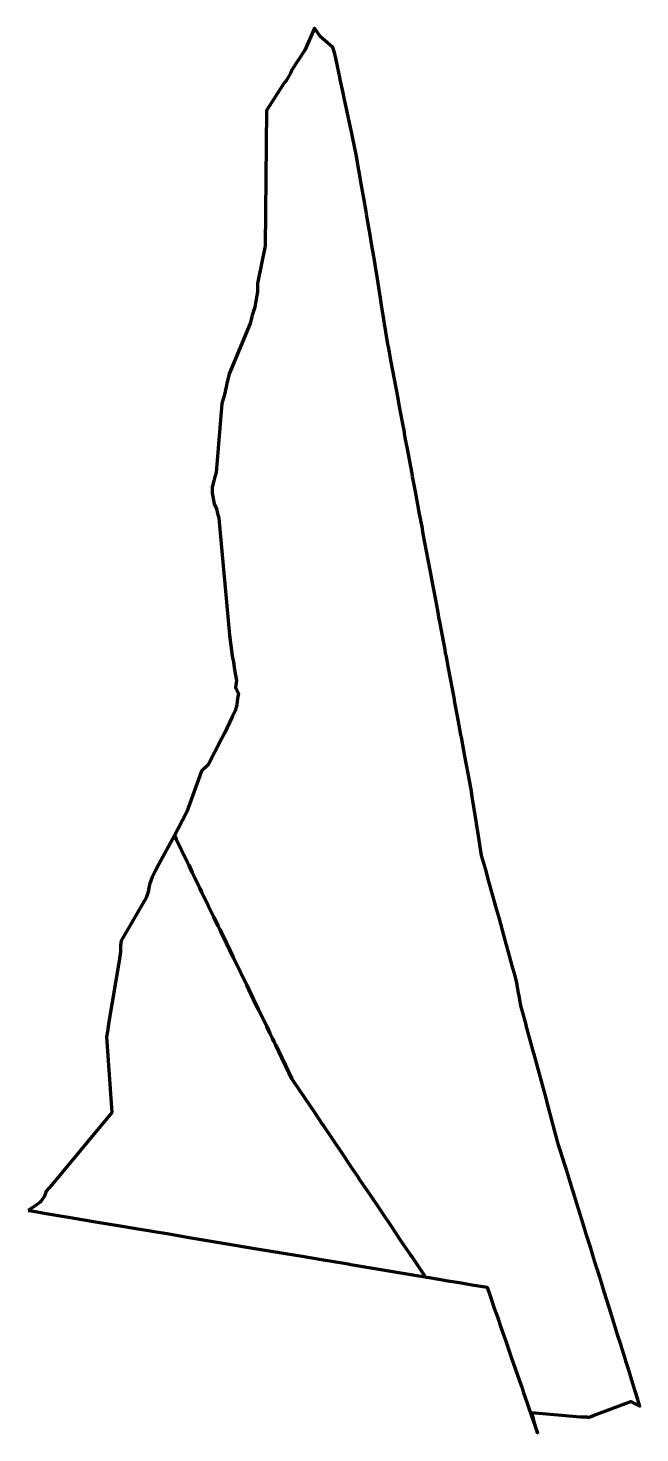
# Model space of a CAD drawing. Header units: metres. Extents: x 808116 to 808198, y 9157511 to 9157698.
import ezdxf

# ---------------------------------------------------------------- set-up
doc = ezdxf.new("R2010")
doc.units = ezdxf.units.M
doc.header["$MEASUREMENT"] = 0
doc.layers.add('2804-21189', color=1, linetype='Continuous')

msp = doc.modelspace()

# ---------------------------------------------------------------- linework, layer by layer
at = {"layer": '2804-21189', "color": 132, "lineweight": 70, "true_color": 0x00cccc}
msp.add_lwpolyline([(808135.92, 9157590.79), (808136.15, 9157590.32), (808137.62, 9157587.28), (808137.83, 9157586.84), (808137.86, 9157586.78), (808138.29, 9157585.89), (808138.47, 9157585.51), (808139.18, 9157584.05), (808139.26, 9157583.87), (808139.3, 9157583.78), (808139.54, 9157583.29), (808140.46, 9157581.4), (808140.47, 9157581.36), (808141.17, 9157579.91), (808141.74, 9157578.75), (808141.95, 9157578.31), (808141.98, 9157578.25), (808142.18, 9157577.83), (808142.83, 9157576.47), (808143.73, 9157574.63), (808144.74, 9157572.54), (808145.54, 9157570.87), (808145.8, 9157570.33), (808146.45, 9157568.98), (808147.06, 9157567.72), (808147.17, 9157567.49), (808148.19, 9157565.4), (808148.61, 9157564.52), (808148.96, 9157563.79), (808149.14, 9157563.42), (808149.38, 9157562.91), (808150.2, 9157561.24), (808150.7, 9157560.19), (808151.54, 9157558.45), (808151.81, 9157558.05), (808153.14, 9157556.07), (808153.32, 9157555.81), (808154.53, 9157554), (808155.62, 9157552.38), (808155.69, 9157552.28), (808155.8, 9157552.12), (808158.08, 9157548.73), (808159.48, 9157546.66), (808160.35, 9157545.36), (808160.54, 9157545.07), (808162.1, 9157542.75), (808162.94, 9157541.51), (808163.57, 9157540.58), (808164.78, 9157538.78), (808166.04, 9157536.9), (808167.22, 9157535.15), (808167.29, 9157535.05), (808167.35, 9157534.96), (808167.39, 9157534.9), (808167.4, 9157534.88), (808167.46, 9157534.79), (808169.16, 9157532.27), (808169.17, 9157532.26), (808169.27, 9157532.1), (808169.4, 9157532.08), (808169.8, 9157532.01), (808171.82, 9157531.67), (808172.01, 9157531.64), (808174.1, 9157531.29), (808174.73, 9157531.18), (808175.73, 9157531.02), (808175.75, 9157531.01), (808177.49, 9157530.72), (808177.84, 9157529.72), (808178.44, 9157527.96), (808178.7, 9157527.22), (808178.85, 9157526.78), (808179.37, 9157525.28), (808179.92, 9157523.68), (808180.7, 9157521.43), (808181.74, 9157518.42), (808181.75, 9157518.4), (808181.76, 9157518.37), (808181.83, 9157518.16), (808182.04, 9157517.56), (808182.34, 9157516.67), (808182.77, 9157515.45), (808182.82, 9157515.3), (808183.54, 9157513.21), (808183.61, 9157513), (808184.18, 9157511.35), (808183.72, 9157513.01), (808183.65, 9157513.25), (808183.41, 9157514.05), (808185.39, 9157513.91), (808189.88, 9157513.5), (808190.78, 9157513.47), (808190.87, 9157513.41), (808191.21, 9157513.51), (808191.74, 9157513.72), (808196.6, 9157515.55), (808197.19, 9157515.24), (808197.8, 9157514.93), (808197.53, 9157515.79), (808197.18, 9157516.92), (808196.69, 9157518.51), (808196.5, 9157519.11), (808196.31, 9157519.7), (808195.95, 9157520.88), (808195.89, 9157521.07), (808195.84, 9157521.23), (808195.26, 9157523.09), (808194.89, 9157524.26), (808194.66, 9157525.02), (808194.02, 9157527.07), (808193.98, 9157527.2), (808193.42, 9157529), (808192.89, 9157530.7), (808192.82, 9157530.91), (808192.51, 9157531.91), (808192.3, 9157532.59), (808192.2, 9157532.91), (808192.08, 9157533.28), (808191.65, 9157534.68), (808191.27, 9157535.9), (808190.76, 9157537.52), (808190.39, 9157538.73), (808190.07, 9157539.74), (808189.42, 9157541.84), (808189.1, 9157542.86), (808188.83, 9157543.74), (808188.07, 9157546.18), (808187.81, 9157547.01), (808187.24, 9157548.83), (808187, 9157549.61), (808186.98, 9157549.67), (808186.86, 9157550.11), (808186.24, 9157552.44), (808185.47, 9157555.3), (808185.42, 9157555.51), (808185.37, 9157555.68), (808185.19, 9157556.37), (808184.71, 9157558.12), (808183.91, 9157561.05), (808183.83, 9157561.35), (808183.77, 9157561.59), (808183.71, 9157561.82), (808182.7, 9157565.53), (808182.66, 9157565.67), (808182.11, 9157567.71), (808181.99, 9157568.15), (808181.79, 9157569.24), (808181.64, 9157570.09), (808181.63, 9157570.13), (808181.39, 9157571.44), (808181.31, 9157571.72), (808181.2, 9157572.13), (808180.84, 9157573.45), (808180.47, 9157574.8), (808179.9, 9157576.88), (808179.72, 9157577.55), (808179.12, 9157579.69), (808178.74, 9157581.05), (808178.21, 9157582.96), (808177.73, 9157584.68), (808177.54, 9157585.35), (808177.39, 9157585.9), (808177.09, 9157586.96), (808176.93, 9157587.54), (808176.76, 9157588.14), (808176.44, 9157590.15), (808176.34, 9157590.76), (808176.21, 9157591.59), (808176.09, 9157592.35), (808176.03, 9157592.74), (808175.56, 9157595.62), (808175.46, 9157596.28), (808175.35, 9157596.93), (808175.29, 9157597.36), (808175.23, 9157597.66), (808174.5, 9157601.56), (808174.4, 9157602.11), (808174.07, 9157603.85), (808174.05, 9157603.97), (808174.01, 9157604.19), (808173.55, 9157606.66), (808173.21, 9157608.46), (808173.09, 9157609.12), (808172.35, 9157613.05), (808172.21, 9157613.8), (808172.07, 9157614.59), (808171.98, 9157615.04), (808171.9, 9157615.47), (808171.24, 9157618.98), (808171.09, 9157619.81), (808170.97, 9157620.45), (808170.88, 9157620.92), (808170.83, 9157621.2), (808170.18, 9157624.65), (808170, 9157625.63), (808169.83, 9157626.53), (808169.78, 9157626.79), (808169.66, 9157627.43), (808169.01, 9157630.9), (808168.84, 9157631.86), (808168.68, 9157632.68), (808168.67, 9157632.73), (808168.52, 9157633.57), (808167.96, 9157636.53), (808167.75, 9157637.64), (808167.59, 9157638.55), (808167.52, 9157638.92), (808166.86, 9157642.44), (808166.66, 9157643.47), (808166.52, 9157644.26), (808166.49, 9157644.42), (808166.37, 9157645.08), (808165.94, 9157647.35), (808165.76, 9157648.34), (808165.6, 9157649.17), (808165.39, 9157650.31), (808165.38, 9157650.33), (808164.69, 9157654.01), (808164.5, 9157655.05), (808164.36, 9157655.79), (808164.3, 9157656.11), (808164.26, 9157656.37), (808163.6, 9157660.51), (808163.47, 9157661.3), (808163.33, 9157662.23), (808162.78, 9157665.64), (808162.67, 9157666.37), (808162.66, 9157666.42), (808162.55, 9157667.05), (808162.29, 9157668.55), (808162.22, 9157668.99), (808162.03, 9157670.09), (808161.89, 9157670.91), (808161.84, 9157671.16), (808161.55, 9157672.86), (808161.46, 9157673.41), (808161.39, 9157673.77), (808161.09, 9157675.53), (808160.84, 9157677.02), (808160.76, 9157677.44), (808160.48, 9157679.09), (808160.45, 9157679.27), (808160.41, 9157679.49), (808160.13, 9157681.13), (808159.58, 9157683.71), (808159.4, 9157684.56), (808159.36, 9157684.74), (808159.23, 9157685.37), (808158.92, 9157686.81), (808158.83, 9157687.25), (808158.5, 9157688.82), (808158.34, 9157689.54), (808157.97, 9157691.32), (808157.9, 9157691.63), (808157.64, 9157692.87), (808157.37, 9157694.15), (808157.24, 9157694.75), (808156.99, 9157695.58), (808155.9, 9157696.51), (808155.33, 9157696.99), (808154.53, 9157698.15), (808153.25, 9157695.22), (808151.47, 9157692.5), (808151.35, 9157692.14), (808151.17, 9157691.84), (808150.8, 9157691.23), (808150.59, 9157690.95), (808150.38, 9157690.66), (808148.14, 9157687.21), (808147.98, 9157669.22), (808146.96, 9157664.17), (808146.96, 9157663.09), (808146.79, 9157662.1), (808146.61, 9157661.03), (808146.27, 9157659.99), (808146, 9157658.87), (808143.22, 9157652.19), (808142.87, 9157650.91), (808142.61, 9157649.61), (808142.24, 9157648.24), (808141.46, 9157639.05), (808141.31, 9157638.48), (808141.16, 9157637.94), (808140.92, 9157637.13), (808140.95, 9157636.32), (808141.05, 9157635.62), (808141.22, 9157634.91), (808141.52, 9157634.22), (808141.64, 9157633.6), (808141.81, 9157633), (808143.25, 9157617.42), (808143.6, 9157614.66), (808143.78, 9157613.82), (808143.92, 9157612.82), (808144.16, 9157611.42), (808144.05, 9157610.47), (808144.42, 9157609.69), (808144.32, 9157609.02), (808144.22, 9157608.17), (808143.98, 9157607.36), (808143.61, 9157606.57), (808143.25, 9157605.82), (808142.55, 9157604.33), (808142.14, 9157603.57), (808140.42, 9157600.17), (808139.53, 9157599.35), (808137.55, 9157593.93), (808137.01, 9157592.85), (808136.43, 9157591.71)], close=True, dxfattribs=at)
at = {"layer": '2804-21189', "color": 254, "lineweight": 70, "true_color": 0xcccccc}
msp.add_lwpolyline([(808116.47, 9157540.94), (808116.91, 9157540.87), (808119.13, 9157540.49), (808120.75, 9157540.22), (808122.12, 9157539.99), (808123.61, 9157539.74), (808125.44, 9157539.44), (808128.71, 9157538.89), (808130.81, 9157538.54), (808132.48, 9157538.26), (808133.23, 9157538.13), (808134.95, 9157537.85), (808137.62, 9157537.4), (808141.85, 9157536.69), (808147.15, 9157535.8), (808151.79, 9157535.02), (808152.92, 9157534.84), (808155.48, 9157534.41), (808158.77, 9157533.86), (808159, 9157533.82), (808159.39, 9157533.75), (808163.11, 9157533.13), (808167.86, 9157532.34), (808169.27, 9157532.1), (808169.17, 9157532.26), (808169.16, 9157532.27), (808167.46, 9157534.79), (808167.4, 9157534.88), (808167.39, 9157534.9), (808167.35, 9157534.96), (808167.29, 9157535.05), (808167.22, 9157535.15), (808166.04, 9157536.9), (808164.78, 9157538.78), (808163.57, 9157540.58), (808162.94, 9157541.51), (808162.1, 9157542.75), (808160.54, 9157545.07), (808160.35, 9157545.36), (808159.48, 9157546.66), (808158.08, 9157548.73), (808155.8, 9157552.12), (808155.69, 9157552.28), (808155.62, 9157552.38), (808154.53, 9157554), (808153.32, 9157555.81), (808153.14, 9157556.07), (808151.81, 9157558.05), (808151.54, 9157558.45), (808150.7, 9157560.19), (808150.2, 9157561.24), (808149.38, 9157562.91), (808149.14, 9157563.42), (808148.96, 9157563.79), (808148.61, 9157564.52), (808148.19, 9157565.4), (808147.17, 9157567.49), (808147.06, 9157567.72), (808146.45, 9157568.98), (808145.8, 9157570.33), (808145.54, 9157570.87), (808144.74, 9157572.54), (808143.73, 9157574.63), (808142.83, 9157576.47), (808142.18, 9157577.83), (808141.98, 9157578.25), (808141.95, 9157578.31), (808141.74, 9157578.75), (808141.17, 9157579.91), (808140.47, 9157581.36), (808140.46, 9157581.4), (808139.54, 9157583.29), (808139.3, 9157583.78), (808139.26, 9157583.87), (808139.18, 9157584.05), (808138.47, 9157585.51), (808138.29, 9157585.89), (808137.86, 9157586.78), (808137.83, 9157586.84), (808137.62, 9157587.28), (808136.15, 9157590.32), (808135.92, 9157590.79), (808133.84, 9157586.98), (808133.4, 9157586.12), (808132.96, 9157585.25), (808132.61, 9157584.29), (808132.43, 9157583.32), (808132.15, 9157582.49), (808128.84, 9157576.8), (808128.76, 9157576.1), (808128.74, 9157575.37), (808128.65, 9157574.73), (808128.56, 9157574.11), (808127.19, 9157566.02), (808127.1, 9157565.39), (808127.02, 9157564.72), (808126.88, 9157564.04), (808127.62, 9157553.95), (808119.63, 9157544.34), (808118.88, 9157543.51), (808118.64, 9157542.84), (808118.15, 9157542.12), (808118.09, 9157542.02), (808117.59, 9157541.7)], close=True, dxfattribs=at)

doc.saveas('drawing.dxf')
